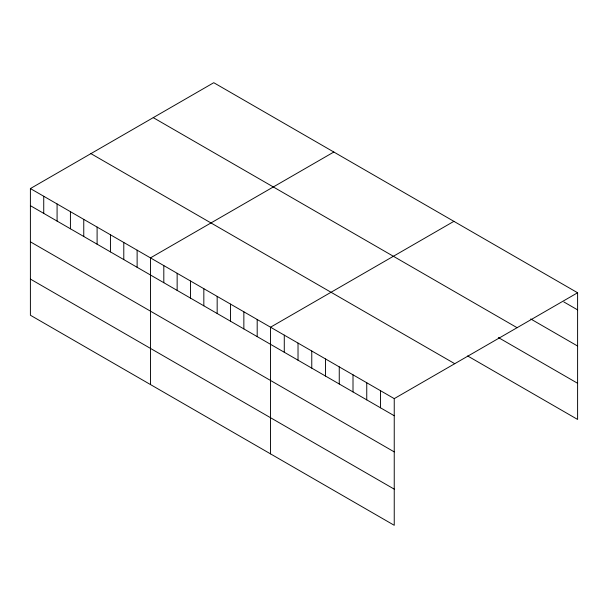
<?xml version="1.0" encoding="UTF-8"?>
<svg xmlns="http://www.w3.org/2000/svg" width="608" height="608" viewBox="0 0 608 608"><rect width="100%" height="100%" fill="white"/><g stroke="black" fill="none" stroke-linecap="round" stroke-linejoin="round"><path stroke-width="0.91" d="M30.4 188.564L394.242 398.628L394.242 525.297L30.4 315.24L30.4 188.564L213.758 82.703L577.6 292.76L577.6 419.436L467.643 355.954M333.83 152.023L150.465 257.883L150.465 384.56M453.895 221.342L270.537 327.203L270.537 453.88M394.242 398.628L577.6 292.76M563.852 301.94L577.6 309.875M530.708 318.957L577.6 346.036M153.254 117.64L517.089 327.697M498.362 337.539L577.6 383.283M90.911 153.626L454.746 363.69M30.4 205.679L394.242 415.743M30.4 241.832L394.242 451.896M30.4 279.08L394.242 489.144M380.494 390.693L380.494 407.801M366.753 382.751L366.753 399.866M353.005 374.817L353.005 391.932M339.256 366.882L339.256 383.998M325.516 358.948L325.516 376.063M311.767 351.014L311.767 368.129M298.026 343.079L298.026 360.187M284.278 335.137L284.278 352.252M257.192 319.504L257.192 336.619M243.854 311.798L243.854 328.913M230.516 304.099L230.516 321.214M217.17 296.392L217.17 313.508M203.832 288.694L203.832 305.809M190.486 280.995L190.486 298.102M177.148 273.288L177.148 290.404M163.81 265.59L163.81 282.705M137.127 250.184L137.127 267.3M123.789 242.478L123.789 259.593M110.443 234.779L110.443 251.894M97.105 227.073L97.105 244.188M83.76 219.374L83.76 236.489M70.422 211.668L70.422 228.783M57.084 203.969L57.084 221.084M43.738 196.27L43.738 213.378"/></g></svg>
